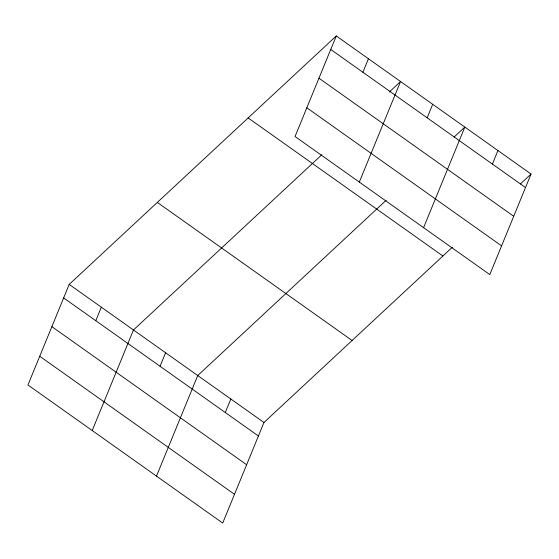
<?xml version="1.0" encoding="UTF-8"?>
<svg xmlns="http://www.w3.org/2000/svg" width="559" height="559" viewBox="0 0 559 559"><rect width="100%" height="100%" fill="white"/><g stroke="black" fill="none" stroke-linecap="round" stroke-linejoin="round"><path stroke-width="0.84" d="M336.287 35.951L295.04 136.515L489.803 274.595L531.05 174.024L336.287 35.951L69.197 284.405L27.95 384.976L222.713 523.049L263.96 422.485L452.35 247.232M95.785 320.712L101.333 307.191M92.221 430.542L133.468 329.971L321.865 154.717M160.056 366.278L165.604 352.757M156.492 476.107L197.739 375.536L386.136 200.29M362.882 72.251L368.423 58.73M225.305 412.535L230.846 399.014M359.311 182.08L400.558 81.516L389.225 92.053M427.153 117.816L432.694 104.295M423.589 227.646L464.829 127.082L454.132 137.039M492.395 164.073L497.943 150.553M520.345 183.981L531.05 174.024M330.746 49.465L525.502 187.544M318.965 78.19L513.721 216.27M306.828 107.789L501.584 245.869M248.147 117.942L442.91 256.015M157.338 202.414L352.1 340.494M69.197 284.405L263.96 422.485M63.649 297.926L258.412 436.006M51.868 326.652L246.631 464.732M39.731 356.251L234.494 494.324"/></g></svg>
